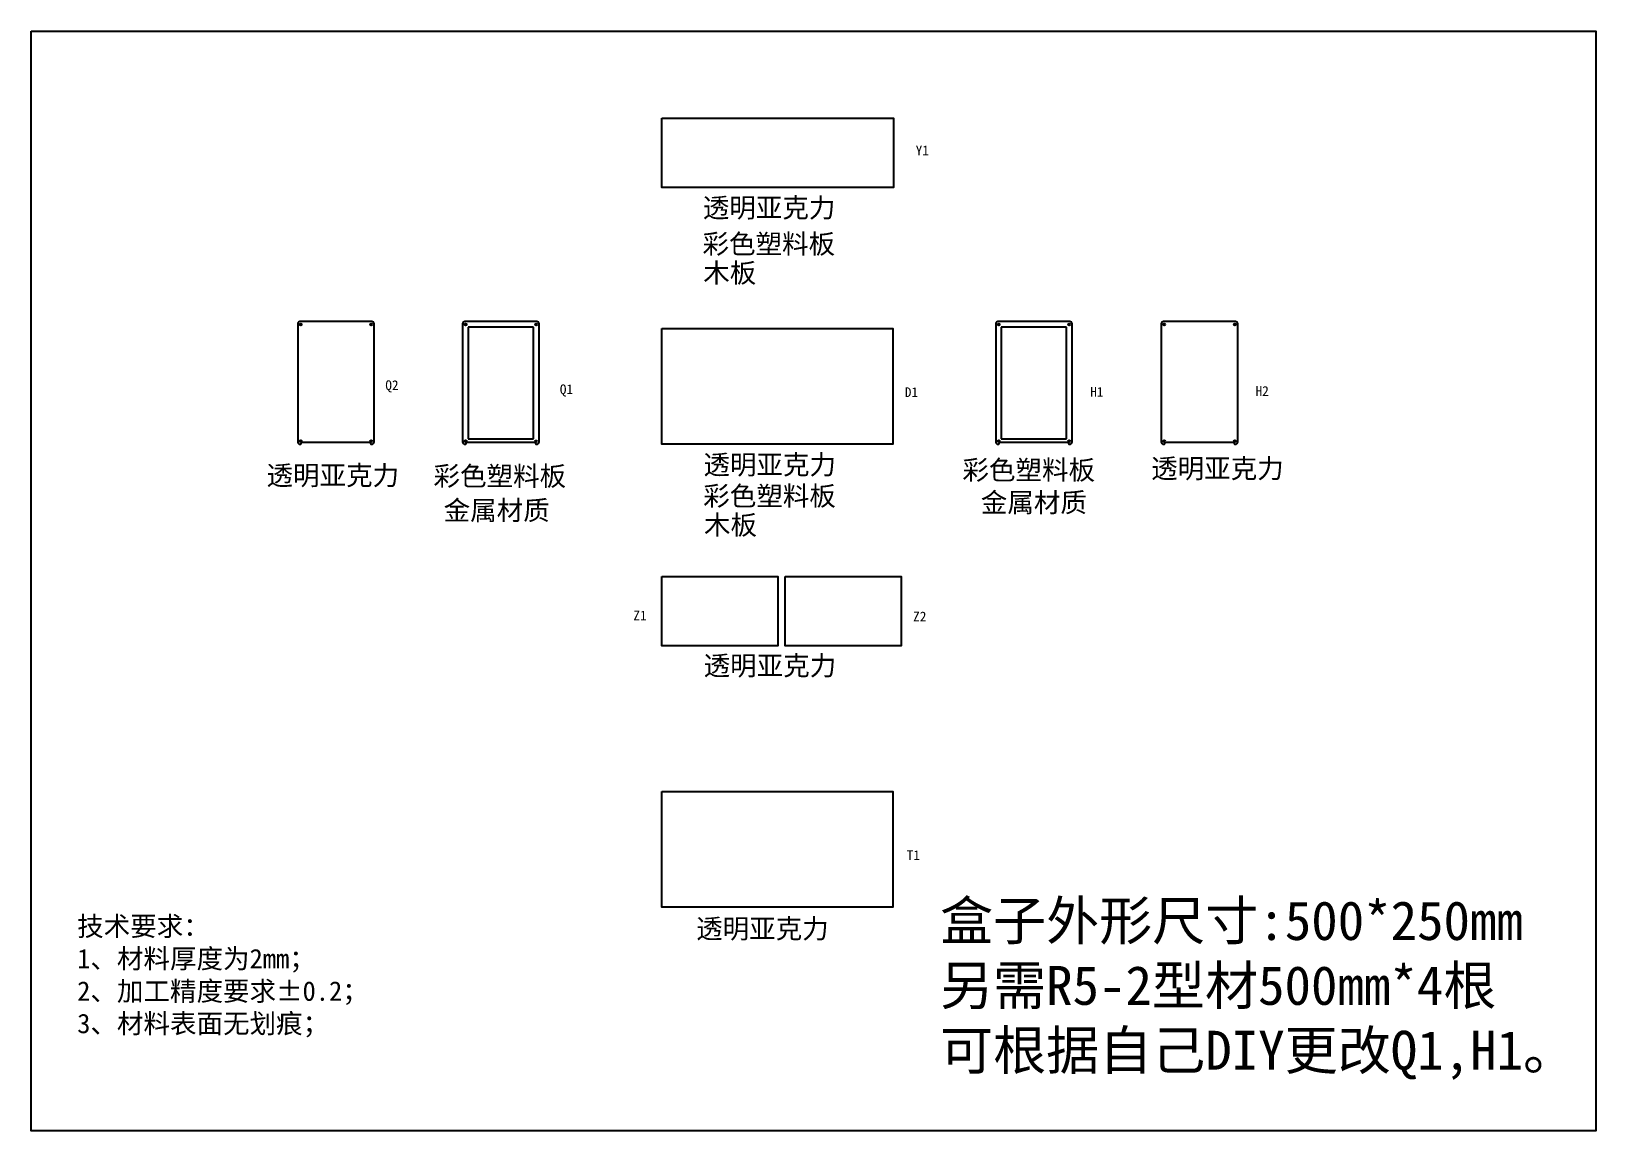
# Model space of a CAD drawing. Header units: millimetres. Extents: x 1756 to 5135, y -882 to 1493.
import ezdxf

# ---------------------------------------------------------------- set-up
doc = ezdxf.new("R2010")
doc.units = ezdxf.units.MM

msp = doc.modelspace()

# ---------------------------------------------------------------- linework, layer by layer
at = {"color": 7, "linetype": 'Continuous', "lineweight": 25}
for p, q in [((2331.1, 860.7), (2331.1, 605.7)), ((2491.1, 865.7), (2336.1, 865.7)), ((2496.1, 605.7), (2496.1, 860.7)), ((2687.4, 860.7), (2687.4, 605.7)), ((2847.4, 865.7), (2692.4, 865.7)), ((2699.4, 853.7), (2699.4, 612.7)), ((2840.4, 853.7), (2699.4, 853.7)), ((2840.4, 612.7), (2840.4, 853.7)), ((2852.4, 605.7), (2852.4, 860.7)), ((3838.6, 860.7), (3838.6, 605.7)), ((3998.6, 865.7), (3843.6, 865.7)), ((3850.6, 853.7), (3850.6, 612.7)), ((3991.6, 853.7), (3850.6, 853.7)), ((3991.6, 612.7), (3991.6, 853.7)), ((4003.6, 605.7), (4003.6, 860.7)), ((4196.3, 860.7), (4196.3, 605.7)), ((4356.3, 865.7), (4201.3, 865.7)), ((4361.3, 605.7), (4361.3, 860.7)), ((2699.4, 612.7), (2840.4, 612.7)), ((3850.6, 612.7), (3991.6, 612.7)), ((2336.1, 600.7), (2337.1, 600.7)), ((2338.1, 603.2), (2338.1, 601.7)), ((2488.1, 604.2), (2339.1, 604.2)), ((2489.1, 601.7), (2489.1, 603.2)), ((2490.1, 600.7), (2491.1, 600.7)), ((2692.4, 600.7), (2693.4, 600.7)), ((2694.4, 603.2), (2694.4, 601.7)), ((2844.4, 604.2), (2695.4, 604.2)), ((2845.4, 601.7), (2845.4, 603.2)), ((2846.4, 600.7), (2847.4, 600.7)), ((3843.6, 600.7), (3844.6, 600.7)), ((3845.6, 603.2), (3845.6, 601.7)), ((3995.6, 604.2), (3846.6, 604.2)), ((3996.6, 601.7), (3996.6, 603.2)), ((3997.6, 600.7), (3998.6, 600.7)), ((4201.3, 600.7), (4202.3, 600.7)), ((4203.3, 603.2), (4203.3, 601.7)), ((4353.3, 604.2), (4204.3, 604.2)), ((4354.3, 601.7), (4354.3, 603.2)), ((4355.3, 600.7), (4356.3, 600.7))]:
    msp.add_line(p, q, dxfattribs=at)
for points in [[(1755.8, 1492.7), (5134.5, 1492.7), (5134.5, -882.2), (1755.8, -882.2)], [(3117.8, 1305.4), (3617.8, 1305.4), (3617.8, 1155.4), (3117.8, 1155.4)], [(3117.8, 850.7), (3616.8, 850.7), (3616.8, 600.7), (3117.8, 600.7)], [(3117.8, 315.1), (3367.8, 315.1), (3367.8, 165.1), (3117.8, 165.1)], [(3384.3, 315.1), (3634.3, 315.1), (3634.3, 165.1), (3384.3, 165.1)], [(3117.8, -149.3), (3616.8, -149.3), (3616.8, -399.3), (3117.8, -399.3)]]:
    msp.add_lwpolyline(points, close=True)
for centre, radius in [((2337.6, 859.2), 2.1), ((2489.6, 859.2), 2.1), ((2693.9, 859.2), 2.1), ((2845.9, 859.2), 2.1), ((3845.1, 859.2), 2.1), ((3997.1, 859.2), 2.1), ((4202.8, 859.2), 2.1), ((4354.8, 859.2), 2.1), ((2337.6, 607.2), 2.1), ((2489.6, 607.2), 2.1), ((2693.9, 607.2), 2.1), ((2845.9, 607.2), 1.75), ((3845.1, 607.2), 2.1), ((3997.1, 607.2), 2.1), ((4202.8, 607.2), 2.1), ((4354.8, 607.2), 2.1)]:
    msp.add_circle(centre, radius, dxfattribs=at)
for centre, radius, start, end in [((2336.1, 860.7), 5, 90, 180), ((2491.1, 860.7), 5, 0, 90), ((2692.4, 860.7), 5, 90, 180), ((2847.4, 860.7), 5, 0, 90), ((3843.6, 860.7), 5, 90, 180), ((3998.6, 860.7), 5, 0, 90), ((4201.3, 860.7), 5, 90, 180), ((4356.3, 860.7), 5, 0, 90), ((2336.1, 605.7), 5, 180, 270), ((2337.1, 601.7), 1, 270, 0), ((2339.1, 603.2), 1, 90, 180), ((2488.1, 603.2), 1, 0, 90), ((2490.1, 601.7), 1, 180, 270), ((2491.1, 605.7), 5, 270, 0), ((2692.4, 605.7), 5, 180, 270), ((2693.4, 601.7), 1, 270, 0), ((2695.4, 603.2), 1, 90, 180), ((2844.4, 603.2), 1, 0, 90), ((2846.4, 601.7), 1, 180, 270), ((2847.4, 605.7), 5, 270, 0), ((3843.6, 605.7), 5, 180, 270), ((3844.6, 601.7), 1, 270, 0), ((3846.6, 603.2), 1, 90, 180), ((3995.6, 603.2), 1, 0, 90), ((3997.6, 601.7), 1, 180, 270), ((3998.6, 605.7), 5, 270, 0), ((4201.3, 605.7), 5, 180, 270), ((4202.3, 601.7), 1, 270, 0), ((4204.3, 603.2), 1, 90, 180), ((4353.3, 603.2), 1, 0, 90), ((4355.3, 601.7), 1, 180, 270), ((4356.3, 605.7), 5, 270, 0)]:
    msp.add_arc(centre, radius, start, end, dxfattribs=at)

# ---------------------------------------------------------------- texts
at = {"attachment_point": 1}
for s, width, insert, char_height in [('{\\fSimSun|b0|i0|c134|p2;Y1}', 373.261, (3665.8, 1246), 21), ('{\\fSimSun|b0|i0|c134|p2;透明亚克力}', 373.261, (3206, 1132.6), 42), ('{\\fSimSun|b0|i0|c134|p2;彩色塑料板}', 373.261, (3205.4, 1054.4), 42), ('{\\fSimSun|b0|i0|c134|p2;木板}', 373.261, (3207, 991.8), 42), ('\\pi-42,l63,t63;{\\fSimSun|b0|i0|c134|p2;Q2}', 373.261, (2499.4, 738.8), 21), ('\\pi-42,l63,t63;{\\fSimSun|b0|i0|c134|p2;Q1}', 373.261, (2876.3, 729.9), 21), ('{\\fSimSun|b0|i0|c134|p2;D1}', 373.261, (3642.3, 723.6), 21), ('\\pi-42,l63,t63;{\\fSimSun|b0|i0|c134|p2;H1}', 373.261, (4021.8, 724.4), 21), ('\\pi-42,l63,t63;{\\fSimSun|b0|i0|c134|p2;H2}', 373.261, (4378.9, 726.2), 21), ('{\\fSimSun|b0|i0|c134|p2;透明亚克力}', 373.261, (3207.3, 577.6), 42), ('{\\fSimSun|b0|i0|c134|p2;透明亚克力}', 373.261, (4174.3, 569.4), 42), ('{\\fSimSun|b0|i0|c134|p2;透明亚克力}', 373.261, (2263.8, 554.4), 42), ('{\\fSimSun|b0|i0|c134|p2;彩色塑料板}', 373.261, (2624.5, 553), 42), ('{\\fSimSun|b0|i0|c134|p2;彩色塑料板}', 373.261, (3766.8, 566.1), 42), ('{\\fSimSun|b0|i0|c134|p2;彩色塑料板}', 373.261, (3207, 510), 42), ('{\\fSimSun|b0|i0|c134|p2;金属材质}', 373.261, (2646.4, 478.9), 42), ('{\\fSimSun|b0|i0|c134|p2;金属材质}', 373.261, (3806.5, 495.9), 42), ('{\\fSimSun|b0|i0|c134|p2;木板}', 373.261, (3208.6, 447.3), 42), ('{\\fSimSun|b0|i0|c134|p2;Z1}', 373.261, (3056.1, 241.1), 21), ('{\\fSimSun|b0|i0|c134|p2;Z2}', 373.261, (3660.4, 239.1), 21), ('{\\fSimSun|b0|i0|c134|p2;透明亚克力}', 373.261, (3207.8, 143.5), 42), ('{\\fSimSun|b0|i0|c134|p2;T1}', 373.261, (3646.5, -276.4), 21), ('{\\fSimSun|b0|i0|c134|p2;盒子外形尺寸:500*250mm\\P另需R5-2型材500mm*4根\\P可根据自己DIY更改Q1,H1。}', 2022.286, (3718.4, -386.3), 84), ('{\\fSimSun|b0|i0|c134|p2;技术要求：\\P1、材料厚度为2mm；\\P2、加工精度要求±0.2；\\P3、材料表面无划痕；}', 1087.902, (1854.9, -419.5), 42), ('{\\fSimSun|b0|i0|c134|p2;透明亚克力}', 373.261, (3191.6, -424.7), 42)]:
    msp.add_mtext_dynamic_manual_height_columns(s, width=width, gutter_width=17.5, heights=[0], dxfattribs=dict(at, insert=insert, char_height=char_height))

doc.saveas('drawing.dxf')
